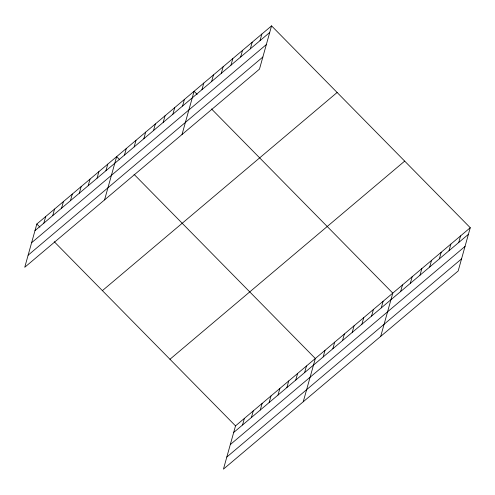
<?xml version="1.0" encoding="UTF-8"?>
<svg xmlns="http://www.w3.org/2000/svg" width="495" height="495" viewBox="0 0 495 495"><rect width="100%" height="100%" fill="white"/><g stroke="black" fill="none" stroke-linecap="round" stroke-linejoin="round"><path stroke-width="0.74" d="M271.557 25.87L36.828 224.025L24.75 267.275L259.479 69.121L271.557 25.87L470.25 227.725L458.172 270.975L223.443 469.13L235.521 425.879L470.25 227.725M43.851 223.14L45.695 216.538M52.718 215.653L54.561 209.051M61.584 208.172L63.428 201.564M70.451 200.685L72.295 194.077M79.318 193.199L81.161 186.596M88.19 185.712L90.034 179.11M97.057 178.225L98.901 171.623M105.924 170.738L107.768 164.136M104.556 199.906L116.634 156.649L119.71 159.774M124.474 155.083L126.318 148.475M134.157 146.91L136.001 140.302M143.841 138.736L145.685 132.128M153.518 130.562L155.362 123.954M163.202 122.383L165.045 115.781M172.885 114.209L174.729 107.607M182.568 106.035L184.412 99.433M182.018 134.516L194.096 91.259L197.171 94.384M201.935 89.688L203.779 83.086M211.619 81.514L213.463 74.912M221.296 73.34L223.14 66.738M230.979 65.167L232.823 58.565M240.663 56.993L242.507 50.391M250.346 48.819L252.19 42.217M260.03 40.646L261.874 34.044M242.544 424.995L244.388 418.393M251.411 417.508L253.254 410.906M260.277 410.021L262.121 403.419M269.15 402.54L270.994 395.932M278.017 395.053L279.861 388.445M286.883 387.566L288.727 380.964M295.75 380.08L297.594 373.478M304.617 372.593L306.461 365.991M303.249 401.761L315.327 358.504L134.052 174.345M323.167 356.932L325.011 350.33M332.85 348.758L334.694 342.156M342.534 340.585L344.378 333.983M352.217 332.411L354.061 325.809M361.901 324.237L363.745 317.635M371.578 316.064L373.422 309.462M381.261 307.89L383.105 301.288M380.711 336.365L392.789 293.114L211.513 108.956M400.628 291.543L402.472 284.941M410.312 283.369L412.156 276.767M419.995 275.195L421.839 268.593M429.679 267.022L431.522 260.42M439.356 258.848L441.2 252.246M449.039 250.674L450.883 244.072M458.723 242.501L460.567 235.898M34.984 230.627L269.713 32.472M31.606 242.723L266.335 44.569M28.128 255.185L262.857 57.03M102.397 290.633L337.126 92.478M169.952 359.265L404.681 161.11M233.677 432.482L468.406 234.327M230.299 444.578L465.028 246.423M226.821 457.034L461.55 258.885M36.828 224.025L39.903 227.143M54.246 241.715L235.521 425.879"/></g></svg>
